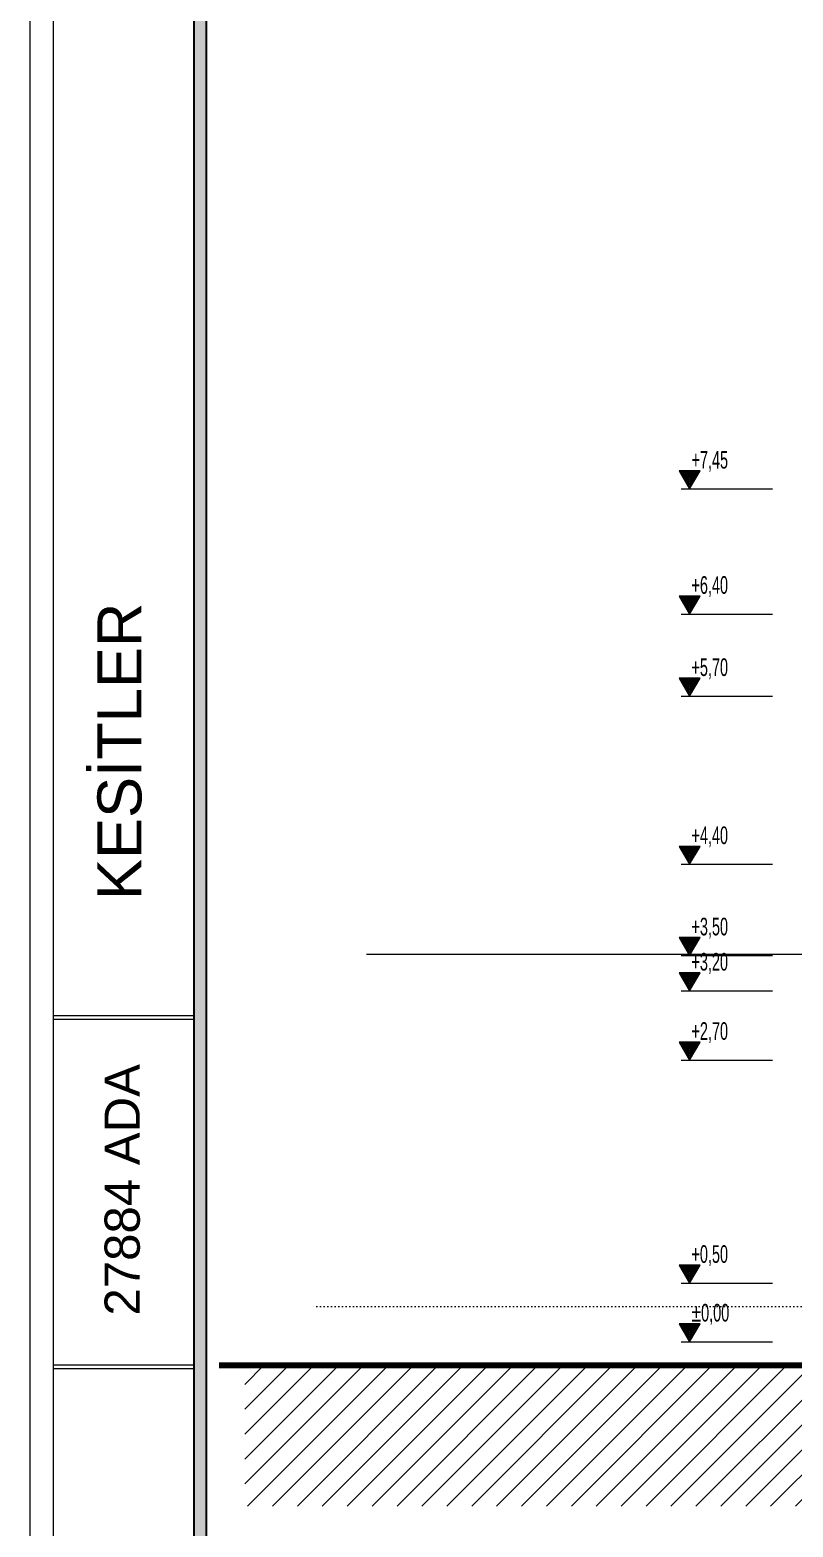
# Model space of a CAD drawing. Extents: x 775040 to 808375, y 4159409 to 4163651.
# Drawn here: x 790428 to 791078, y 4160073 to 4161349 of the extents above; entities that cross this region are included whole.
import ezdxf

# ---------------------------------------------------------------- set-up
doc = ezdxf.new("R2010")
doc.units = 0
doc.header["$MEASUREMENT"] = 0
doc.linetypes.add('ACAD_ISO07W100', pattern=[3, 0, -3])
for name, color, linetype, lineweight in [('25yazi', 255, 'Continuous', 15), ('KALIN', 30, 'Continuous', 18), ('P-HatchLight', 200, 'Continuous', 5), ('P-Levels', 240, 'Continuous', 20), ('P-Oklar', 31, 'Continuous', 18), ('Z_antet', 31, 'Continuous', 30), ('Z_g3', 3, 'Continuous', 13), ('Z_g6', 6, 'Continuous', 20), ('Z_izdot', 42, 'ACAD_ISO07W100', 9), ('Z_tarama', 8, 'Continuous', 5)]:
    doc.layers.add(name, color=color, linetype=linetype, lineweight=lineweight)
doc.layers.add('kot', color=4, linetype='Continuous')
doc.layers.add('YAZI', color=3, linetype='Continuous')
doc.styles.add('50', font='swisscl.ttf', dxfattribs={"height": 50})
doc.styles.add('FORM', font='arial.ttf', dxfattribs={"height": 1.5})

# ---------------------------------------------------------------- blocks, each defined once
blk = doc.blocks.new('KOTLAMAGORUNUS KESITTE')
at = {"layer": 'P-HatchLight'}
for points in [[(0.152, 0.148), (0.072, 0.01), (-0.008, 0.148)], [(0.143, 0.143), (0.072, 0.02), (0.001, 0.143)], [(0.135, 0.138), (0.072, 0.03), (0.01, 0.138)], [(0.126, 0.133), (0.072, 0.04), (0.018, 0.133)], [(0.117, 0.128), (0.072, 0.05), (0.027, 0.128)], [(0.109, 0.123), (0.072, 0.06), (0.036, 0.123)], [(0.1, 0.118), (0.072, 0.07), (0.044, 0.118)], [(0.091, 0.113), (0.072, 0.08), (0.053, 0.113)], [(0.083, 0.108), (0.072, 0.09), (0.062, 0.108)], [(0.074, 0.103), (0.072, 0.1), (0.07, 0.103)]]:
    blk.add_lwpolyline(points, close=True, dxfattribs=at)
at = {"layer": 'P-Oklar', "color": 2, "ltscale": 0.5}
blk.add_line((0, 0), (0.779, 0), dxfattribs=at)
blk.add_lwpolyline([(-0.016, 0.153), (0.072, 0), (0.161, 0.153)], close=True, dxfattribs=at)
at = {"layer": 'P-Levels', "color": 7, "style": '50', "width": 0.8}
blk.add_attdef('%%P0.00', (-0.031, 0.178), '', height=0.15, dxfattribs=at)

msp = doc.modelspace()

# ---------------------------------------------------------------- hatches: boundary and pattern name
at = {"layer": 'Z_antet'}
msp.add_hatch(color=256, dxfattribs=at).paths.add_polyline_path([(790577.64, 4159743.65), (790577.64, 4159438.75), (794388.09, 4159438.75), (794388.09, 4163258.75), (790577.64, 4163258.75), (790577.64, 4159741.15), (790567.64, 4159741.15), (790567.64, 4163268.75), (794398.09, 4163268.75), (794398.09, 4159428.75), (790567.64, 4159428.75), (790567.64, 4159743.65)])
at = {"layer": 'Z_tarama'}
h = msp.add_hatch(dxfattribs=at)
h.set_pattern_fill('ANSI31', color=256, scale=120, style=0)
h.set_pattern_definition([(45, (-69547.51, -29927.153), (-10.60660172, 10.60660172), [])])
h.paths.add_polyline_path([(794344.22, 4160211.14), (793874.87, 4160211.14), (793874.87, 4160161.14), (793814.87, 4160161.14), (793814.87, 4160196.14), (793049.87, 4160196.14), (793049.87, 4160161.14), (792989.87, 4160161.14), (792989.87, 4160196.14), (792389.87, 4160196.14), (792389.87, 4160161.14), (792329.87, 4160161.14), (792329.87, 4160196.14), (791989.87, 4160196.14), (791989.87, 4160161.14), (791929.87, 4160161.14), (791929.87, 4160196.14), (791404.87, 4160196.14), (791404.87, 4160161.14), (791344.87, 4160161.14), (791344.87, 4160211.14), (790610.67, 4160211.14), (790610.67, 4160091.14), (794344.22, 4160091.14)])

# ---------------------------------------------------------------- linework, layer by layer
at = {"layer": 'KALIN'}
for p, q in [((790567.64, 4160508.73), (790447.64, 4160508.73)), ((790567.64, 4160505.73), (790447.64, 4160505.73)), ((790567.64, 4160211.14), (790447.64, 4160211.14)), ((790567.64, 4160208.14), (790447.64, 4160208.14))]:
    msp.add_line(p, q, dxfattribs=at)
msp.add_lwpolyline([(790427.64, 4163288.75), (790427.64, 4159408.75), (794418.09, 4159408.75), (794418.09, 4163288.75)], close=True, dxfattribs=at)
msp.add_lwpolyline([(790447.64, 4159741.15), (790447.64, 4163288.75), (794418.09, 4163288.75), (794418.09, 4159408.75), (790447.64, 4159408.75), (790447.64, 4159743.65)], dxfattribs=at)
at = {"layer": 'Z_antet'}
msp.add_lwpolyline([(790577.64, 4159743.65), (790577.64, 4159438.75), (794388.09, 4159438.75), (794388.09, 4163258.75), (790577.64, 4163258.75), (790577.64, 4159741.15), (790567.64, 4159741.15), (790567.64, 4163268.75), (794398.09, 4163268.75), (794398.09, 4159428.75), (790567.64, 4159428.75), (790567.64, 4159743.65)], close=True, dxfattribs=at)
at = {"layer": 'Z_g3', "linetype": 'Continuous'}
msp.add_line((792633.15, 4160561.14), (790714.42, 4160561.14), dxfattribs=at)
at = {"layer": 'Z_g6', "linetype": 'Continuous', "const_width": 5}
msp.add_lwpolyline([(791344.87, 4160211.14), (790588.54, 4160211.14)], dxfattribs=at)
at = {"layer": 'Z_izdot'}
msp.add_line((797361.9, 4160261.14), (790665.92, 4160261.14), dxfattribs=at)

# ---------------------------------------------------------------- block references
at = {"layer": 'kot'}
ref = msp.add_blockref('KOTLAMAGORUNUS KESITTE', (790982.33, 4160957.86), dxfattribs=dict(at, xscale=100, yscale=100, zscale=100))
ref.add_attrib('%%P0.00', '+7,45', (790991.12, 4160975.09), dxfattribs={"layer": '25yazi', "height": 15, "style": '50', "width": 0.8})
ref = msp.add_blockref('KOTLAMAGORUNUS KESITTE', (790982.33, 4160851.14), dxfattribs=dict(at, xscale=100, yscale=100, zscale=100))
ref.add_attrib('%%P0.00', '+6,40', (790991.09, 4160868.37), dxfattribs={"layer": '25yazi', "height": 15, "style": '50', "width": 0.8})
ref = msp.add_blockref('KOTLAMAGORUNUS KESITTE', (790982.33, 4160781.14), dxfattribs=dict(at, xscale=100, yscale=100, zscale=100))
ref.add_attrib('%%P0.00', '+5,70', (790991.09, 4160798.37), dxfattribs={"layer": '25yazi', "height": 15, "style": '50', "width": 0.8})
ref = msp.add_blockref('KOTLAMAGORUNUS KESITTE', (790982.33, 4160637.91, 0), dxfattribs=dict(at, xscale=100, yscale=100, zscale=100))
ref.add_attrib('%%P0.00', '+4,40', (790991.09, 4160655.14, 0), dxfattribs={"layer": '25yazi', "height": 15, "style": '50', "width": 0.8})
ref = msp.add_blockref('KOTLAMAGORUNUS KESITTE', (790982.33, 4160560.14), dxfattribs=dict(at, xscale=100, yscale=100, zscale=100))
ref.add_attrib('%%P0.00', '+3,50', (790991.09, 4160577.37), dxfattribs={"layer": '25yazi', "height": 15, "style": '50', "width": 0.8})
ref = msp.add_blockref('KOTLAMAGORUNUS KESITTE', (790982.33, 4160530.14), dxfattribs=dict(at, xscale=100, yscale=100, zscale=100))
ref.add_attrib('%%P0.00', '+3,20', (790991.09, 4160547.37), dxfattribs={"layer": '25yazi', "height": 15, "style": '50', "width": 0.8})
ref = msp.add_blockref('KOTLAMAGORUNUS KESITTE', (790982.33, 4160471.14), dxfattribs=dict(at, xscale=100, yscale=100, zscale=100))
ref.add_attrib('%%P0.00', '+2,70', (790991.09, 4160488.37), dxfattribs={"layer": '25yazi', "height": 15, "style": '50', "width": 0.8})
ref = msp.add_blockref('KOTLAMAGORUNUS KESITTE', (790982.33, 4160281.14), dxfattribs=dict(at, xscale=100, yscale=100, zscale=100))
ref.add_attrib('%%P0.00', '+0,50', (790991.09, 4160298.37), dxfattribs={"layer": '25yazi', "height": 15, "style": '50', "width": 0.8})
ref = msp.add_blockref('KOTLAMAGORUNUS KESITTE', (790982.33, 4160231.14), dxfattribs=dict(at, xscale=100, yscale=100, zscale=100))
ref.add_attrib('%%P0.00', '%%P0,00', (790991.09, 4160248.37), dxfattribs={"layer": '25yazi', "height": 15, "style": '50', "width": 0.8})

# ---------------------------------------------------------------- texts
at = {"layer": 'YAZI', "style": 'FORM'}
for s, height, p in [('KESİTLER', 37.5, (790522.61, 4160607.55)), ('27884 ADA', 30, (790521.19, 4160253.41))]:
    msp.add_text(s, height=height, rotation=90, dxfattribs=at).set_placement(p)

doc.saveas('drawing.dxf')
